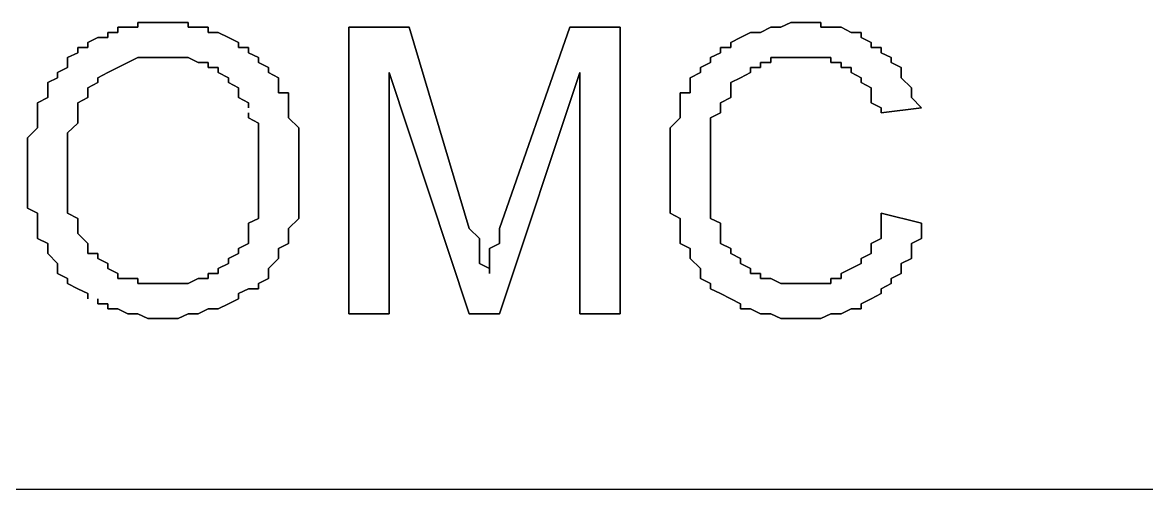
# Model space of a CAD drawing. Header units: metres. Extents: x 2.9 to 42.8, y 1.7 to 28.7.
# Drawn here: x 41.1992 to 41.594, y 10.3611 to 10.5251 of the extents above; entities that cross this region are included whole.
import ezdxf

# ---------------------------------------------------------------- set-up
doc = ezdxf.new("R2010")
doc.units = ezdxf.units.M
doc.layers.add('NEGRO', color=7, linetype='Continuous')

msp = doc.modelspace()

# ---------------------------------------------------------------- linework, layer by layer
at = {"layer": 'NEGRO', "lineweight": -3}
for points in [[(41.2362, 10.5234), (41.2327, 10.5234), (41.2362, 10.5234)], [(41.2327, 10.5234), (41.2327, 10.5216), (41.2327, 10.5234)], [(41.2397, 10.5234), (41.2362, 10.5234), (41.2397, 10.5234)], [(41.2432, 10.5251), (41.2397, 10.5251), (41.2432, 10.5251)], [(41.2397, 10.5251), (41.2397, 10.5234), (41.2397, 10.5251)], [(41.2468, 10.5251), (41.2432, 10.5251), (41.2468, 10.5251)], [(41.2503, 10.5251), (41.2468, 10.5251), (41.2503, 10.5251)], [(41.2538, 10.5251), (41.2503, 10.5251), (41.2538, 10.5251)], [(41.2574, 10.5251), (41.2538, 10.5251), (41.2574, 10.5251)], [(41.2574, 10.5234), (41.2574, 10.5251), (41.2574, 10.5234)], [(41.2609, 10.5234), (41.2574, 10.5234), (41.2609, 10.5234)], [(41.2644, 10.5234), (41.2609, 10.5234), (41.2644, 10.5234)], [(41.2644, 10.5216), (41.2644, 10.5234), (41.2644, 10.5216)], [(41.335, 10.5234), (41.3138, 10.5234), (41.335, 10.5234)], [(41.3138, 10.5234), (41.3138, 10.4228), (41.3138, 10.5234)], [(41.3561, 10.4528), (41.335, 10.5234), (41.3561, 10.4528)], [(41.3914, 10.5234), (41.3667, 10.4528), (41.3914, 10.5234)], [(41.4091, 10.5234), (41.3914, 10.5234), (41.4091, 10.5234)], [(41.4091, 10.4228), (41.4091, 10.5234), (41.4091, 10.4228)], [(41.462, 10.5234), (41.4584, 10.5216), (41.462, 10.5234)], [(41.4655, 10.5234), (41.462, 10.5234), (41.4655, 10.5234)], [(41.469, 10.5251), (41.4655, 10.5234), (41.469, 10.5251)], [(41.4726, 10.5251), (41.469, 10.5251), (41.4726, 10.5251)], [(41.4761, 10.5251), (41.4726, 10.5251), (41.4761, 10.5251)], [(41.4796, 10.5251), (41.4761, 10.5251), (41.4796, 10.5251)], [(41.4796, 10.5234), (41.4796, 10.5251), (41.4796, 10.5234)], [(41.4831, 10.5234), (41.4796, 10.5234), (41.4831, 10.5234)], [(41.4867, 10.5234), (41.4831, 10.5234), (41.4867, 10.5234)], [(41.4902, 10.5216), (41.4867, 10.5234), (41.4902, 10.5216)], [(41.2256, 10.5198), (41.2221, 10.5181), (41.2256, 10.5198)], [(41.2221, 10.5181), (41.2221, 10.5163), (41.2221, 10.5181)], [(41.2291, 10.5198), (41.2256, 10.5198), (41.2291, 10.5198)], [(41.2327, 10.5216), (41.2291, 10.5216), (41.2327, 10.5216)], [(41.2291, 10.5216), (41.2291, 10.5198), (41.2291, 10.5216)], [(41.2679, 10.5216), (41.2644, 10.5216), (41.2679, 10.5216)], [(41.2715, 10.5198), (41.2679, 10.5216), (41.2715, 10.5198)], [(41.275, 10.5181), (41.2715, 10.5198), (41.275, 10.5181)], [(41.275, 10.5163), (41.275, 10.5181), (41.275, 10.5163)], [(41.4514, 10.5198), (41.4479, 10.5181), (41.4514, 10.5198)], [(41.4479, 10.5181), (41.4479, 10.5163), (41.4479, 10.5181)], [(41.4549, 10.5216), (41.4514, 10.5198), (41.4549, 10.5216)], [(41.4584, 10.5216), (41.4549, 10.5216), (41.4584, 10.5216)], [(41.4937, 10.5216), (41.4902, 10.5216), (41.4937, 10.5216)], [(41.4937, 10.5198), (41.4937, 10.5216), (41.4937, 10.5198)], [(41.4973, 10.5181), (41.4937, 10.5198), (41.4973, 10.5181)], [(41.4973, 10.5163), (41.4973, 10.5181), (41.4973, 10.5163)], [(41.2186, 10.5145), (41.215, 10.5128), (41.2186, 10.5145)], [(41.2221, 10.5163), (41.2186, 10.5163), (41.2221, 10.5163)], [(41.2186, 10.5163), (41.2186, 10.5145), (41.2186, 10.5163)], [(41.2785, 10.5163), (41.275, 10.5163), (41.2785, 10.5163)], [(41.2785, 10.5145), (41.2785, 10.5163), (41.2785, 10.5145)], [(41.2821, 10.5128), (41.2785, 10.5145), (41.2821, 10.5128)], [(41.4443, 10.5145), (41.4408, 10.5128), (41.4443, 10.5145)], [(41.4479, 10.5163), (41.4443, 10.5163), (41.4479, 10.5163)], [(41.4443, 10.5163), (41.4443, 10.5145), (41.4443, 10.5163)], [(41.5008, 10.5163), (41.4973, 10.5163), (41.5008, 10.5163)], [(41.5008, 10.5145), (41.5008, 10.5163), (41.5008, 10.5145)], [(41.5043, 10.5128), (41.5008, 10.5145), (41.5043, 10.5128)], [(41.215, 10.5128), (41.215, 10.511), (41.215, 10.5128)], [(41.215, 10.511), (41.215, 10.5093), (41.215, 10.511)], [(41.2327, 10.5093), (41.2362, 10.511), (41.2327, 10.5093)], [(41.2362, 10.511), (41.2397, 10.5128), (41.2362, 10.511)], [(41.2397, 10.5128), (41.2432, 10.5128), (41.2397, 10.5128)], [(41.2432, 10.5128), (41.2468, 10.5128), (41.2432, 10.5128)], [(41.2468, 10.5128), (41.2503, 10.5128), (41.2468, 10.5128)], [(41.2503, 10.5128), (41.2538, 10.5128), (41.2503, 10.5128)], [(41.2538, 10.5128), (41.2574, 10.5128), (41.2538, 10.5128)], [(41.2574, 10.5128), (41.2609, 10.511), (41.2574, 10.5128)], [(41.2609, 10.511), (41.2644, 10.511), (41.2609, 10.511)], [(41.2644, 10.511), (41.2644, 10.5093), (41.2644, 10.511)], [(41.2821, 10.511), (41.2821, 10.5128), (41.2821, 10.511)], [(41.2856, 10.5093), (41.2821, 10.511), (41.2856, 10.5093)], [(41.4408, 10.511), (41.4373, 10.5093), (41.4408, 10.511)], [(41.4408, 10.5128), (41.4408, 10.511), (41.4408, 10.5128)], [(41.4584, 10.5093), (41.4584, 10.511), (41.4584, 10.5093)], [(41.4584, 10.511), (41.462, 10.511), (41.4584, 10.511)], [(41.462, 10.511), (41.462, 10.5128), (41.462, 10.511)], [(41.462, 10.5128), (41.4655, 10.5128), (41.462, 10.5128)], [(41.4655, 10.5128), (41.469, 10.5128), (41.4655, 10.5128)], [(41.469, 10.5128), (41.4726, 10.5128), (41.469, 10.5128)], [(41.4726, 10.5128), (41.4761, 10.5128), (41.4726, 10.5128)], [(41.4761, 10.5128), (41.4796, 10.5128), (41.4761, 10.5128)], [(41.4796, 10.5128), (41.4831, 10.5128), (41.4796, 10.5128)], [(41.4831, 10.5128), (41.4831, 10.511), (41.4831, 10.5128)], [(41.4831, 10.511), (41.4867, 10.511), (41.4831, 10.511)], [(41.4867, 10.511), (41.4867, 10.5093), (41.4867, 10.511)], [(41.5043, 10.511), (41.5043, 10.5128), (41.5043, 10.511)], [(41.5078, 10.5093), (41.5043, 10.511), (41.5078, 10.5093)], [(41.215, 10.5093), (41.2115, 10.5075), (41.215, 10.5093)], [(41.2115, 10.5075), (41.2115, 10.5057), (41.2115, 10.5075)], [(41.2256, 10.5057), (41.2291, 10.5075), (41.2256, 10.5057)], [(41.2291, 10.5075), (41.2327, 10.5093), (41.2291, 10.5075)], [(41.2644, 10.5093), (41.2679, 10.5093), (41.2644, 10.5093)], [(41.2679, 10.5093), (41.2679, 10.5075), (41.2679, 10.5093)], [(41.2679, 10.5075), (41.2715, 10.5057), (41.2679, 10.5075)], [(41.2856, 10.5075), (41.2856, 10.5093), (41.2856, 10.5075)], [(41.2891, 10.5057), (41.2856, 10.5075), (41.2891, 10.5057)], [(41.3279, 10.4228), (41.3279, 10.5075), (41.3279, 10.4228)], [(41.3279, 10.5075), (41.3561, 10.4228), (41.3279, 10.5075)], [(41.3667, 10.4228), (41.3949, 10.5075), (41.3667, 10.4228)], [(41.3949, 10.5075), (41.3949, 10.4228), (41.3949, 10.5075)], [(41.4373, 10.5075), (41.4337, 10.5057), (41.4373, 10.5075)], [(41.4373, 10.5093), (41.4373, 10.5075), (41.4373, 10.5093)], [(41.4514, 10.5057), (41.4549, 10.5075), (41.4514, 10.5057)], [(41.4549, 10.5075), (41.4549, 10.5093), (41.4549, 10.5075)], [(41.4549, 10.5093), (41.4584, 10.5093), (41.4549, 10.5093)], [(41.4867, 10.5093), (41.4902, 10.5093), (41.4867, 10.5093)], [(41.4902, 10.5093), (41.4902, 10.5075), (41.4902, 10.5093)], [(41.4902, 10.5075), (41.4937, 10.5057), (41.4902, 10.5075)], [(41.5078, 10.5075), (41.5078, 10.5093), (41.5078, 10.5075)], [(41.5078, 10.5057), (41.5078, 10.5075), (41.5078, 10.5057)], [(41.2115, 10.5057), (41.208, 10.504), (41.2115, 10.5057)], [(41.208, 10.504), (41.208, 10.5022), (41.208, 10.504)], [(41.208, 10.5022), (41.208, 10.5004), (41.208, 10.5022)], [(41.2221, 10.5022), (41.2256, 10.504), (41.2221, 10.5022)], [(41.2221, 10.5004), (41.2221, 10.5022), (41.2221, 10.5004)], [(41.2256, 10.504), (41.2256, 10.5057), (41.2256, 10.504)], [(41.2715, 10.5057), (41.2715, 10.504), (41.2715, 10.5057)], [(41.2715, 10.504), (41.275, 10.5022), (41.2715, 10.504)], [(41.275, 10.5022), (41.275, 10.5004), (41.275, 10.5022)], [(41.2891, 10.504), (41.2891, 10.5057), (41.2891, 10.504)], [(41.2891, 10.5004), (41.2891, 10.504), (41.2891, 10.5004)], [(41.4337, 10.5057), (41.4337, 10.504), (41.4337, 10.5057)], [(41.4337, 10.504), (41.4337, 10.5004), (41.4337, 10.504)], [(41.4479, 10.504), (41.4514, 10.5057), (41.4479, 10.504)], [(41.4479, 10.5004), (41.4479, 10.504), (41.4479, 10.5004)], [(41.4937, 10.5057), (41.4937, 10.504), (41.4937, 10.5057)], [(41.4937, 10.504), (41.4973, 10.5022), (41.4937, 10.504)], [(41.4973, 10.5022), (41.4973, 10.5004), (41.4973, 10.5022)], [(41.5114, 10.5022), (41.5078, 10.5057), (41.5114, 10.5022)], [(41.5114, 10.5004), (41.5114, 10.5022), (41.5114, 10.5004)], [(41.208, 10.4987), (41.2044, 10.4969), (41.208, 10.4987)], [(41.208, 10.5004), (41.208, 10.4987), (41.208, 10.5004)], [(41.2186, 10.4969), (41.2221, 10.4987), (41.2186, 10.4969)], [(41.2221, 10.4987), (41.2221, 10.5004), (41.2221, 10.4987)], [(41.275, 10.5004), (41.275, 10.4987), (41.275, 10.5004)], [(41.275, 10.4987), (41.2785, 10.4969), (41.275, 10.4987)], [(41.2926, 10.5004), (41.2891, 10.5004), (41.2926, 10.5004)], [(41.2926, 10.4969), (41.2926, 10.5004), (41.2926, 10.4969)], [(41.4337, 10.5004), (41.4302, 10.5004), (41.4337, 10.5004)], [(41.4302, 10.5004), (41.4302, 10.4969), (41.4302, 10.5004)], [(41.4443, 10.4969), (41.4479, 10.4987), (41.4443, 10.4969)], [(41.4479, 10.4987), (41.4479, 10.5004), (41.4479, 10.4987)], [(41.4973, 10.5004), (41.4973, 10.4969), (41.4973, 10.5004)], [(41.5114, 10.4987), (41.5114, 10.5004), (41.5114, 10.4987)], [(41.5149, 10.4951), (41.5114, 10.4987), (41.5149, 10.4951)], [(41.2044, 10.4969), (41.2044, 10.4934), (41.2044, 10.4969)], [(41.2186, 10.4951), (41.2186, 10.4969), (41.2186, 10.4951)], [(41.2186, 10.4934), (41.2186, 10.4951), (41.2186, 10.4934)], [(41.2785, 10.4969), (41.2785, 10.4951), (41.2785, 10.4969)], [(41.2926, 10.4951), (41.2926, 10.4969), (41.2926, 10.4951)], [(41.2926, 10.4934), (41.2926, 10.4951), (41.2926, 10.4934)], [(41.4302, 10.4969), (41.4302, 10.4951), (41.4302, 10.4969)], [(41.4302, 10.4951), (41.4302, 10.4934), (41.4302, 10.4951)], [(41.4443, 10.4951), (41.4443, 10.4969), (41.4443, 10.4951)], [(41.4443, 10.4934), (41.4443, 10.4951), (41.4443, 10.4934)], [(41.4973, 10.4969), (41.5008, 10.4951), (41.4973, 10.4969)], [(41.5008, 10.4951), (41.5008, 10.4934), (41.5008, 10.4951)], [(41.5008, 10.4934), (41.5149, 10.4951), (41.5008, 10.4934)], [(41.2044, 10.4934), (41.2044, 10.4916), (41.2044, 10.4934)], [(41.2044, 10.4916), (41.2044, 10.4898), (41.2044, 10.4916)], [(41.2186, 10.4916), (41.2186, 10.4934), (41.2186, 10.4916)], [(41.2186, 10.4898), (41.2186, 10.4916), (41.2186, 10.4898)], [(41.2785, 10.4934), (41.2785, 10.4916), (41.2785, 10.4934)], [(41.2785, 10.4916), (41.2821, 10.4898), (41.2785, 10.4916)], [(41.2926, 10.4916), (41.2926, 10.4934), (41.2926, 10.4916)], [(41.2962, 10.4881), (41.2926, 10.4916), (41.2962, 10.4881)], [(41.4302, 10.4916), (41.4267, 10.4881), (41.4302, 10.4916)], [(41.4302, 10.4934), (41.4302, 10.4916), (41.4302, 10.4934)], [(41.4408, 10.4916), (41.4443, 10.4934), (41.4408, 10.4916)], [(41.4408, 10.4881), (41.4408, 10.4916), (41.4408, 10.4881)], [(41.2044, 10.4881), (41.2009, 10.4846), (41.2044, 10.4881)], [(41.2044, 10.4898), (41.2044, 10.4881), (41.2044, 10.4898)], [(41.215, 10.4863), (41.2186, 10.4898), (41.215, 10.4863)], [(41.215, 10.4846), (41.215, 10.4863), (41.215, 10.4846)], [(41.2821, 10.4898), (41.2821, 10.4881), (41.2821, 10.4898)], [(41.2821, 10.4881), (41.2821, 10.4863), (41.2821, 10.4881)], [(41.2821, 10.4863), (41.2821, 10.4828), (41.2821, 10.4863)], [(41.2962, 10.4863), (41.2962, 10.4881), (41.2962, 10.4863)], [(41.2962, 10.4846), (41.2962, 10.4863), (41.2962, 10.4846)], [(41.4267, 10.4881), (41.4267, 10.4863), (41.4267, 10.4881)], [(41.4267, 10.4863), (41.4267, 10.4846), (41.4267, 10.4863)], [(41.4408, 10.4863), (41.4408, 10.4881), (41.4408, 10.4863)], [(41.4408, 10.4846), (41.4408, 10.4863), (41.4408, 10.4846)], [(41.2009, 10.4846), (41.2009, 10.4828), (41.2009, 10.4846)], [(41.2009, 10.4828), (41.2009, 10.4793), (41.2009, 10.4828)], [(41.215, 10.4828), (41.215, 10.4846), (41.215, 10.4828)], [(41.215, 10.4793), (41.215, 10.4828), (41.215, 10.4793)], [(41.2821, 10.4828), (41.2821, 10.481), (41.2821, 10.4828)], [(41.2962, 10.481), (41.2962, 10.4846), (41.2962, 10.481)], [(41.4267, 10.4846), (41.4267, 10.481), (41.4267, 10.4846)], [(41.4408, 10.481), (41.4408, 10.4846), (41.4408, 10.481)], [(41.2009, 10.4793), (41.2009, 10.4775), (41.2009, 10.4793)], [(41.215, 10.4757), (41.215, 10.4793), (41.215, 10.4757)], [(41.2821, 10.481), (41.2821, 10.4775), (41.2821, 10.481)], [(41.2962, 10.4793), (41.2962, 10.481), (41.2962, 10.4793)], [(41.2962, 10.4775), (41.2962, 10.4793), (41.2962, 10.4775)], [(41.4267, 10.481), (41.4267, 10.4793), (41.4267, 10.481)], [(41.4267, 10.4793), (41.4267, 10.4757), (41.4267, 10.4793)], [(41.4408, 10.4793), (41.4408, 10.481), (41.4408, 10.4793)], [(41.4408, 10.4757), (41.4408, 10.4793), (41.4408, 10.4757)], [(41.2009, 10.4775), (41.2009, 10.474), (41.2009, 10.4775)], [(41.215, 10.474), (41.215, 10.4757), (41.215, 10.474)], [(41.2821, 10.4775), (41.2821, 10.4757), (41.2821, 10.4775)], [(41.2821, 10.4757), (41.2821, 10.4722), (41.2821, 10.4757)], [(41.2962, 10.474), (41.2962, 10.4775), (41.2962, 10.474)], [(41.4267, 10.4757), (41.4267, 10.474), (41.4267, 10.4757)], [(41.4408, 10.474), (41.4408, 10.4757), (41.4408, 10.474)], [(41.2009, 10.474), (41.2009, 10.4722), (41.2009, 10.474)], [(41.2009, 10.4722), (41.2009, 10.4704), (41.2009, 10.4722)], [(41.2009, 10.4704), (41.2009, 10.4669), (41.2009, 10.4704)], [(41.215, 10.4722), (41.215, 10.474), (41.215, 10.4722)], [(41.215, 10.4687), (41.215, 10.4722), (41.215, 10.4687)], [(41.2821, 10.4722), (41.2821, 10.4687), (41.2821, 10.4722)], [(41.2962, 10.4722), (41.2962, 10.474), (41.2962, 10.4722)], [(41.2962, 10.4704), (41.2962, 10.4722), (41.2962, 10.4704)], [(41.2962, 10.4687), (41.2962, 10.4704), (41.2962, 10.4687)], [(41.4267, 10.474), (41.4267, 10.4722), (41.4267, 10.474)], [(41.4267, 10.4722), (41.4267, 10.4704), (41.4267, 10.4722)], [(41.4267, 10.4704), (41.4267, 10.4687), (41.4267, 10.4704)], [(41.4408, 10.4704), (41.4408, 10.474), (41.4408, 10.4704)], [(41.4408, 10.4687), (41.4408, 10.4704), (41.4408, 10.4687)], [(41.2009, 10.4669), (41.2009, 10.4652), (41.2009, 10.4669)], [(41.215, 10.4669), (41.215, 10.4687), (41.215, 10.4669)], [(41.215, 10.4634), (41.215, 10.4669), (41.215, 10.4634)], [(41.2821, 10.4687), (41.2821, 10.4669), (41.2821, 10.4687)], [(41.2821, 10.4669), (41.2821, 10.4634), (41.2821, 10.4669)], [(41.2962, 10.4652), (41.2962, 10.4687), (41.2962, 10.4652)], [(41.4267, 10.4687), (41.4267, 10.4652), (41.4267, 10.4687)], [(41.4408, 10.4669), (41.4408, 10.4687), (41.4408, 10.4669)], [(41.4408, 10.4634), (41.4408, 10.4669), (41.4408, 10.4634)], [(41.2009, 10.4652), (41.2009, 10.4634), (41.2009, 10.4652)], [(41.2009, 10.4634), (41.2009, 10.4599), (41.2009, 10.4634)], [(41.215, 10.4616), (41.215, 10.4634), (41.215, 10.4616)], [(41.2821, 10.4634), (41.2821, 10.4616), (41.2821, 10.4634)], [(41.2962, 10.4634), (41.2962, 10.4652), (41.2962, 10.4634)], [(41.2962, 10.4599), (41.2962, 10.4634), (41.2962, 10.4599)], [(41.4267, 10.4652), (41.4267, 10.4634), (41.4267, 10.4652)], [(41.4267, 10.4634), (41.4267, 10.4599), (41.4267, 10.4634)], [(41.4408, 10.4616), (41.4408, 10.4634), (41.4408, 10.4616)], [(41.2009, 10.4599), (41.2044, 10.4581), (41.2009, 10.4599)], [(41.215, 10.4581), (41.215, 10.4616), (41.215, 10.4581)], [(41.2821, 10.4616), (41.2821, 10.4581), (41.2821, 10.4616)], [(41.2962, 10.4581), (41.2962, 10.4599), (41.2962, 10.4581)], [(41.4267, 10.4599), (41.4267, 10.4581), (41.4267, 10.4599)], [(41.4408, 10.4581), (41.4408, 10.4616), (41.4408, 10.4581)], [(41.2044, 10.4581), (41.2044, 10.4563), (41.2044, 10.4581)], [(41.2044, 10.4563), (41.2044, 10.4528), (41.2044, 10.4563)], [(41.2186, 10.4563), (41.215, 10.4581), (41.2186, 10.4563)], [(41.2186, 10.4546), (41.2186, 10.4563), (41.2186, 10.4546)], [(41.2186, 10.4528), (41.2186, 10.4546), (41.2186, 10.4528)], [(41.2821, 10.4563), (41.2785, 10.4546), (41.2821, 10.4563)], [(41.2785, 10.4546), (41.2785, 10.4528), (41.2785, 10.4546)], [(41.2821, 10.4581), (41.2821, 10.4563), (41.2821, 10.4581)], [(41.2926, 10.4528), (41.2962, 10.4563), (41.2926, 10.4528)], [(41.2962, 10.4563), (41.2962, 10.4581), (41.2962, 10.4563)], [(41.4267, 10.4581), (41.4302, 10.4563), (41.4267, 10.4581)], [(41.4302, 10.4563), (41.4302, 10.4528), (41.4302, 10.4563)], [(41.4408, 10.4563), (41.4408, 10.4581), (41.4408, 10.4563)], [(41.4443, 10.4546), (41.4408, 10.4563), (41.4443, 10.4546)], [(41.4443, 10.4528), (41.4443, 10.4546), (41.4443, 10.4528)], [(41.5008, 10.4581), (41.5008, 10.4546), (41.5008, 10.4581)], [(41.5149, 10.4546), (41.5008, 10.4581), (41.5149, 10.4546)], [(41.5008, 10.4546), (41.5008, 10.4528), (41.5008, 10.4546)], [(41.5149, 10.4528), (41.5149, 10.4546), (41.5149, 10.4528)], [(41.2044, 10.4528), (41.2044, 10.451), (41.2044, 10.4528)], [(41.2044, 10.451), (41.2044, 10.4493), (41.2044, 10.451)], [(41.2186, 10.451), (41.2186, 10.4528), (41.2186, 10.451)], [(41.2221, 10.4475), (41.2186, 10.451), (41.2221, 10.4475)], [(41.2785, 10.4528), (41.2785, 10.451), (41.2785, 10.4528)], [(41.2785, 10.451), (41.2785, 10.4475), (41.2785, 10.451)], [(41.2926, 10.451), (41.2926, 10.4528), (41.2926, 10.451)], [(41.2926, 10.4493), (41.2926, 10.451), (41.2926, 10.4493)], [(41.3597, 10.4493), (41.3561, 10.4528), (41.3597, 10.4493)], [(41.3667, 10.4528), (41.3667, 10.451), (41.3667, 10.4528)], [(41.3667, 10.451), (41.3667, 10.4475), (41.3667, 10.451)], [(41.4302, 10.4528), (41.4302, 10.451), (41.4302, 10.4528)], [(41.4302, 10.451), (41.4302, 10.4493), (41.4302, 10.451)], [(41.4443, 10.451), (41.4443, 10.4528), (41.4443, 10.451)], [(41.4443, 10.4493), (41.4443, 10.451), (41.4443, 10.4493)], [(41.5008, 10.4528), (41.5008, 10.4493), (41.5008, 10.4528)], [(41.5149, 10.4493), (41.5149, 10.4528), (41.5149, 10.4493)], [(41.2044, 10.4493), (41.208, 10.4475), (41.2044, 10.4493)], [(41.208, 10.4475), (41.208, 10.4457), (41.208, 10.4475)], [(41.2221, 10.4457), (41.2221, 10.4475), (41.2221, 10.4457)], [(41.2785, 10.4475), (41.275, 10.4457), (41.2785, 10.4475)], [(41.2891, 10.4457), (41.2926, 10.4475), (41.2891, 10.4457)], [(41.2926, 10.4475), (41.2926, 10.4493), (41.2926, 10.4475)], [(41.3597, 10.4457), (41.3597, 10.4493), (41.3597, 10.4457)], [(41.3667, 10.4475), (41.3632, 10.4457), (41.3667, 10.4475)], [(41.4302, 10.4493), (41.4302, 10.4475), (41.4302, 10.4493)], [(41.4302, 10.4475), (41.4337, 10.4457), (41.4302, 10.4475)], [(41.4443, 10.4475), (41.4443, 10.4493), (41.4443, 10.4475)], [(41.4479, 10.4457), (41.4443, 10.4475), (41.4479, 10.4457)], [(41.5008, 10.4493), (41.4973, 10.4475), (41.5008, 10.4493)], [(41.4973, 10.4475), (41.4973, 10.4457), (41.4973, 10.4475)], [(41.5114, 10.4475), (41.5149, 10.4493), (41.5114, 10.4475)], [(41.5114, 10.4457), (41.5114, 10.4475), (41.5114, 10.4457)], [(41.208, 10.4457), (41.208, 10.444), (41.208, 10.4457)], [(41.208, 10.444), (41.2115, 10.4405), (41.208, 10.444)], [(41.2221, 10.444), (41.2221, 10.4457), (41.2221, 10.444)], [(41.2256, 10.444), (41.2221, 10.444), (41.2256, 10.444)], [(41.2256, 10.4422), (41.2256, 10.444), (41.2256, 10.4422)], [(41.275, 10.444), (41.2715, 10.4422), (41.275, 10.444)], [(41.275, 10.4457), (41.275, 10.444), (41.275, 10.4457)], [(41.2891, 10.444), (41.2891, 10.4457), (41.2891, 10.444)], [(41.2891, 10.4422), (41.2891, 10.444), (41.2891, 10.4422)], [(41.3597, 10.444), (41.3597, 10.4457), (41.3597, 10.444)], [(41.3597, 10.4422), (41.3597, 10.444), (41.3597, 10.4422)], [(41.3632, 10.4457), (41.3632, 10.4422), (41.3632, 10.4457)], [(41.4337, 10.4457), (41.4337, 10.444), (41.4337, 10.4457)], [(41.4337, 10.444), (41.4337, 10.4422), (41.4337, 10.444)], [(41.4479, 10.444), (41.4479, 10.4457), (41.4479, 10.444)], [(41.4514, 10.4422), (41.4479, 10.444), (41.4514, 10.4422)], [(41.4973, 10.444), (41.4937, 10.4422), (41.4973, 10.444)], [(41.4973, 10.4457), (41.4973, 10.444), (41.4973, 10.4457)], [(41.5114, 10.4422), (41.5114, 10.4457), (41.5114, 10.4422)], [(41.2115, 10.4405), (41.2115, 10.4387), (41.2115, 10.4405)], [(41.2291, 10.4405), (41.2256, 10.4422), (41.2291, 10.4405)], [(41.2291, 10.4387), (41.2291, 10.4405), (41.2291, 10.4387)], [(41.2715, 10.4405), (41.2679, 10.4387), (41.2715, 10.4405)], [(41.2715, 10.4422), (41.2715, 10.4405), (41.2715, 10.4422)], [(41.2856, 10.4387), (41.2891, 10.4422), (41.2856, 10.4387)], [(41.3597, 10.4405), (41.3597, 10.4422), (41.3597, 10.4405)], [(41.3632, 10.4387), (41.3597, 10.4405), (41.3632, 10.4387)], [(41.3632, 10.4422), (41.3632, 10.4405), (41.3632, 10.4422)], [(41.3632, 10.4405), (41.3632, 10.4387), (41.3632, 10.4405)], [(41.4337, 10.4422), (41.4373, 10.4387), (41.4337, 10.4422)], [(41.4514, 10.4405), (41.4514, 10.4422), (41.4514, 10.4405)], [(41.4549, 10.4387), (41.4514, 10.4405), (41.4549, 10.4387)], [(41.4937, 10.4405), (41.4902, 10.4387), (41.4937, 10.4405)], [(41.4937, 10.4422), (41.4937, 10.4405), (41.4937, 10.4422)], [(41.5078, 10.4405), (41.5114, 10.4422), (41.5078, 10.4405)], [(41.5078, 10.4387), (41.5078, 10.4405), (41.5078, 10.4387)], [(41.2115, 10.4387), (41.2115, 10.4369), (41.2115, 10.4387)], [(41.2115, 10.4369), (41.215, 10.4352), (41.2115, 10.4369)], [(41.215, 10.4352), (41.215, 10.4334), (41.215, 10.4352)], [(41.2327, 10.4369), (41.2291, 10.4387), (41.2327, 10.4369)], [(41.2327, 10.4352), (41.2327, 10.4369), (41.2327, 10.4352)], [(41.2362, 10.4352), (41.2327, 10.4352), (41.2362, 10.4352)], [(41.2397, 10.4352), (41.2362, 10.4352), (41.2397, 10.4352)], [(41.2397, 10.4334), (41.2397, 10.4352), (41.2397, 10.4334)], [(41.2609, 10.4352), (41.2574, 10.4334), (41.2609, 10.4352)], [(41.2644, 10.4352), (41.2609, 10.4352), (41.2644, 10.4352)], [(41.2679, 10.4369), (41.2644, 10.4369), (41.2679, 10.4369)], [(41.2644, 10.4369), (41.2644, 10.4352), (41.2644, 10.4369)], [(41.2679, 10.4387), (41.2679, 10.4369), (41.2679, 10.4387)], [(41.2821, 10.4334), (41.2856, 10.4352), (41.2821, 10.4334)], [(41.2856, 10.4369), (41.2856, 10.4387), (41.2856, 10.4369)], [(41.2856, 10.4352), (41.2856, 10.4369), (41.2856, 10.4352)], [(41.4373, 10.4387), (41.4373, 10.4369), (41.4373, 10.4387)], [(41.4373, 10.4369), (41.4373, 10.4352), (41.4373, 10.4369)], [(41.4373, 10.4352), (41.4408, 10.4334), (41.4373, 10.4352)], [(41.4549, 10.4369), (41.4549, 10.4387), (41.4549, 10.4369)], [(41.4584, 10.4369), (41.4549, 10.4369), (41.4584, 10.4369)], [(41.4584, 10.4352), (41.4584, 10.4369), (41.4584, 10.4352)], [(41.462, 10.4352), (41.4584, 10.4352), (41.462, 10.4352)], [(41.4655, 10.4334), (41.462, 10.4352), (41.4655, 10.4334)], [(41.4867, 10.4352), (41.4831, 10.4352), (41.4867, 10.4352)], [(41.4831, 10.4352), (41.4831, 10.4334), (41.4831, 10.4352)], [(41.4902, 10.4387), (41.4867, 10.4369), (41.4902, 10.4387)], [(41.4867, 10.4369), (41.4867, 10.4352), (41.4867, 10.4369)], [(41.5043, 10.4352), (41.5078, 10.4369), (41.5043, 10.4352)], [(41.5043, 10.4334), (41.5043, 10.4352), (41.5043, 10.4334)], [(41.5078, 10.4369), (41.5078, 10.4387), (41.5078, 10.4369)], [(41.215, 10.4334), (41.2186, 10.4316), (41.215, 10.4334)], [(41.2186, 10.4316), (41.2221, 10.4299), (41.2186, 10.4316)], [(41.2432, 10.4334), (41.2397, 10.4334), (41.2432, 10.4334)], [(41.2468, 10.4334), (41.2432, 10.4334), (41.2468, 10.4334)], [(41.2503, 10.4334), (41.2468, 10.4334), (41.2503, 10.4334)], [(41.2538, 10.4334), (41.2503, 10.4334), (41.2538, 10.4334)], [(41.2574, 10.4334), (41.2538, 10.4334), (41.2574, 10.4334)], [(41.275, 10.4299), (41.2785, 10.4316), (41.275, 10.4299)], [(41.2785, 10.4316), (41.2821, 10.4316), (41.2785, 10.4316)], [(41.2821, 10.4316), (41.2821, 10.4334), (41.2821, 10.4316)], [(41.4408, 10.4334), (41.4408, 10.4316), (41.4408, 10.4334)], [(41.4408, 10.4316), (41.4443, 10.4299), (41.4408, 10.4316)], [(41.469, 10.4334), (41.4655, 10.4334), (41.469, 10.4334)], [(41.4726, 10.4334), (41.469, 10.4334), (41.4726, 10.4334)], [(41.4761, 10.4334), (41.4726, 10.4334), (41.4761, 10.4334)], [(41.4796, 10.4334), (41.4761, 10.4334), (41.4796, 10.4334)], [(41.4831, 10.4334), (41.4796, 10.4334), (41.4831, 10.4334)], [(41.5008, 10.4316), (41.5043, 10.4334), (41.5008, 10.4316)], [(41.5008, 10.4299), (41.5008, 10.4316), (41.5008, 10.4299)], [(41.2221, 10.4299), (41.2221, 10.4281), (41.2221, 10.4299)], [(41.2256, 10.4281), (41.2256, 10.4263), (41.2256, 10.4281)], [(41.2715, 10.4263), (41.275, 10.4281), (41.2715, 10.4263)], [(41.275, 10.4281), (41.275, 10.4299), (41.275, 10.4281)], [(41.4443, 10.4299), (41.4479, 10.4281), (41.4443, 10.4299)], [(41.4479, 10.4281), (41.4514, 10.4263), (41.4479, 10.4281)], [(41.4937, 10.4263), (41.4973, 10.4281), (41.4937, 10.4263)], [(41.4973, 10.4281), (41.5008, 10.4299), (41.4973, 10.4281)], [(41.2256, 10.4263), (41.2291, 10.4263), (41.2256, 10.4263)], [(41.2291, 10.4263), (41.2291, 10.4246), (41.2291, 10.4263)], [(41.2291, 10.4246), (41.2327, 10.4246), (41.2291, 10.4246)], [(41.2327, 10.4246), (41.2362, 10.4228), (41.2327, 10.4246)], [(41.2609, 10.4228), (41.2644, 10.4246), (41.2609, 10.4228)], [(41.2644, 10.4246), (41.2679, 10.4246), (41.2644, 10.4246)], [(41.2679, 10.4246), (41.2715, 10.4263), (41.2679, 10.4246)], [(41.4514, 10.4263), (41.4514, 10.4246), (41.4514, 10.4263)], [(41.4514, 10.4246), (41.4549, 10.4246), (41.4514, 10.4246)], [(41.4549, 10.4246), (41.4584, 10.4228), (41.4549, 10.4246)], [(41.4867, 10.4228), (41.4902, 10.4246), (41.4867, 10.4228)], [(41.4902, 10.4246), (41.4937, 10.4246), (41.4902, 10.4246)], [(41.4937, 10.4246), (41.4937, 10.4263), (41.4937, 10.4246)], [(41.2362, 10.4228), (41.2397, 10.4228), (41.2362, 10.4228)], [(41.2397, 10.4228), (41.2432, 10.4211), (41.2397, 10.4228)], [(41.2432, 10.4211), (41.2468, 10.4211), (41.2432, 10.4211)], [(41.2468, 10.4211), (41.2503, 10.4211), (41.2468, 10.4211)], [(41.2503, 10.4211), (41.2538, 10.4211), (41.2503, 10.4211)], [(41.2538, 10.4211), (41.2574, 10.4228), (41.2538, 10.4211)], [(41.2574, 10.4228), (41.2609, 10.4228), (41.2574, 10.4228)], [(41.3138, 10.4228), (41.3279, 10.4228), (41.3138, 10.4228)], [(41.3561, 10.4228), (41.3667, 10.4228), (41.3561, 10.4228)], [(41.3949, 10.4228), (41.4091, 10.4228), (41.3949, 10.4228)], [(41.4584, 10.4228), (41.462, 10.4228), (41.4584, 10.4228)], [(41.462, 10.4228), (41.4655, 10.4211), (41.462, 10.4228)], [(41.4655, 10.4211), (41.469, 10.4211), (41.4655, 10.4211)], [(41.469, 10.4211), (41.4726, 10.4211), (41.469, 10.4211)], [(41.4726, 10.4211), (41.4761, 10.4211), (41.4726, 10.4211)], [(41.4761, 10.4211), (41.4796, 10.4211), (41.4761, 10.4211)], [(41.4796, 10.4211), (41.4831, 10.4228), (41.4796, 10.4211)], [(41.4831, 10.4228), (41.4867, 10.4228), (41.4831, 10.4228)], [(42.3545, 10.3611), (36.389, 10.3611)]]:
    msp.add_lwpolyline(points, dxfattribs=at)
msp.add_lwpolyline([(41.3632, 10.4387), (41.3632, 10.4369), (41.3632, 10.4387), (41.3632, 10.4369)], close=True, dxfattribs=at)

doc.saveas('drawing.dxf')
